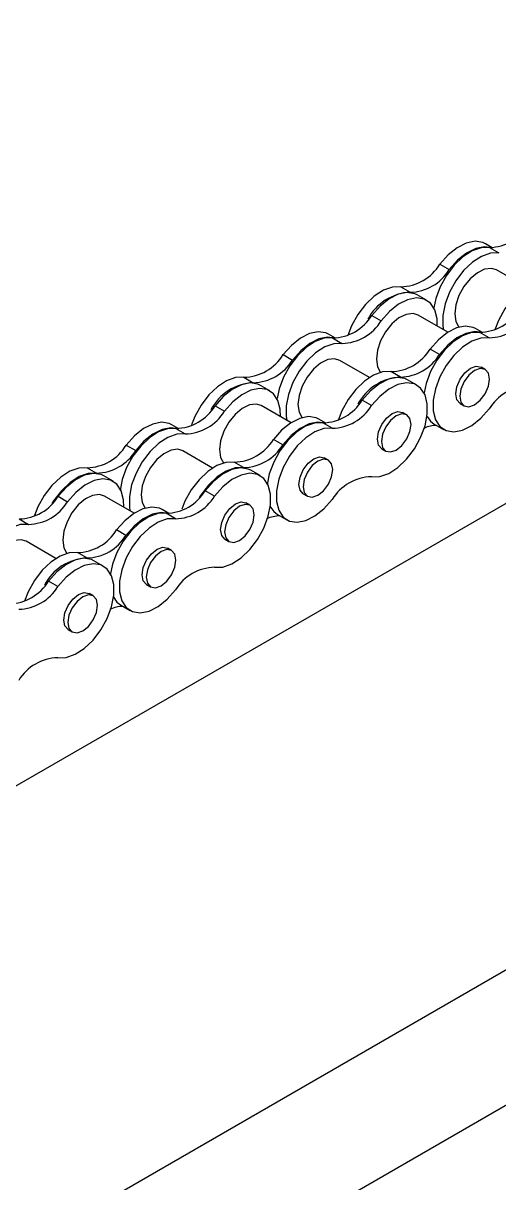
# Model space of a CAD drawing. Header units: metres. Extents: x 0 to 21025, y 0 to 14850.
# Drawn here: x 13555 to 13609.5, y 5690.9 to 5823.8 of the extents above; entities that cross this region are included whole.
import ezdxf

# ---------------------------------------------------------------- set-up
doc = ezdxf.new("R2010")
doc.units = ezdxf.units.M
doc.header["$LTSCALE"] = 25
doc.layers.add('SL4', color=4, linetype='Continuous')

msp = doc.modelspace()

# ---------------------------------------------------------------- linework, layer by layer
at = {"layer": 'SL4'}
for p, q in [((13171.252, 5515.305), (14108.151, 6056.165)), ((13217.55, 5488.578), (14154.449, 6029.438)), ((14161.184, 6017.772), (13224.285, 5476.912)), ((13608.728, 5798.028), (13607.929, 5798.489)), ((13608.396, 5798.056), (13609.471, 5797.435)), ((13602.724, 5796.146), (13603.799, 5795.526)), ((13612.613, 5793.522), (13609.206, 5795.489)), ((13598.234, 5793.554), (13599.308, 5792.934)), ((13601.205, 5792.002), (13600.131, 5792.623)), ((13594.926, 5790.279), (13596.001, 5789.659)), ((13603.632, 5788.338), (13600.225, 5790.305)), ((13607.612, 5788.303), (13606.813, 5788.765)), ((13590.768, 5787.659), (13589.968, 5788.121)), ((13590.436, 5787.687), (13591.51, 5787.067)), ((13608.355, 5787.711), (13607.28, 5788.331)), ((13602.683, 5785.801), (13601.608, 5786.422)), ((13584.763, 5785.778), (13585.838, 5785.157)), ((13594.652, 5783.154), (13591.245, 5785.12)), ((13598.193, 5783.209), (13597.118, 5783.83)), ((13607.905, 5784.068), (13607.44, 5784.337)), ((13580.273, 5783.186), (13581.348, 5782.565)), ((13583.245, 5781.634), (13582.17, 5782.254)), ((13600.09, 5782.278), (13599.015, 5782.898)), ((13576.965, 5779.911), (13578.04, 5779.291)), ((13585.672, 5777.969), (13582.265, 5779.936)), ((13594.885, 5779.935), (13593.81, 5780.555)), ((13605.041, 5780.182), (13605.507, 5779.914)), ((13589.652, 5777.935), (13588.852, 5778.397)), ((13598.925, 5778.884), (13598.459, 5779.153)), ((13572.807, 5777.291), (13572.008, 5777.752)), ((13572.475, 5777.319), (13573.55, 5776.698)), ((13590.395, 5777.343), (13589.32, 5777.963)), ((13602.076, 5777.828), (13603.15, 5777.208)), ((13566.803, 5775.409), (13567.878, 5774.789)), ((13584.722, 5775.433), (13583.647, 5776.053)), ((13576.692, 5772.785), (13573.285, 5774.752)), ((13596.061, 5774.998), (13596.527, 5774.729)), ((13562.313, 5772.817), (13563.387, 5772.197)), ((13580.232, 5772.841), (13579.157, 5773.461)), ((13589.945, 5773.7), (13589.479, 5773.969)), ((13565.284, 5771.265), (13564.21, 5771.886)), ((13582.129, 5771.909), (13581.054, 5772.53)), ((13576.924, 5769.566), (13575.849, 5770.187)), ((13559.005, 5769.543), (13560.08, 5768.922)), ((13567.711, 5767.601), (13564.304, 5769.568)), ((13580.965, 5768.516), (13580.499, 5768.784)), ((13587.081, 5769.814), (13587.547, 5769.545)), ((13571.691, 5767.567), (13570.892, 5768.028)), ((13572.434, 5766.974), (13571.359, 5767.595)), ((13584.115, 5767.46), (13585.19, 5766.84)), ((13554.515, 5766.951), (13555.589, 5766.33)), ((13566.762, 5765.065), (13565.687, 5765.685)), ((13558.731, 5762.417), (13555.324, 5764.384)), ((13571.984, 5763.331), (13571.519, 5763.6)), ((13578.101, 5764.63), (13578.566, 5764.361)), ((13562.272, 5762.473), (13561.197, 5763.093)), ((13564.169, 5761.541), (13563.094, 5762.162)), ((13558.964, 5759.198), (13557.889, 5759.818)), ((13563.004, 5758.147), (13562.538, 5758.416)), ((13569.12, 5759.446), (13569.586, 5759.177)), ((13566.155, 5757.092), (13567.229, 5756.471)), ((13560.14, 5754.262), (13560.606, 5753.993))]:
    msp.add_line(p, q, dxfattribs=at)
at = {"layer": 'SL4', "flags": 128}
for points in [[(13608.396, 5798.056), (13607.447, 5798.024), (13606.416, 5797.657), (13605.368, 5796.976), (13604.37, 5796.026), (13603.484, 5794.865), (13602.765, 5793.567), (13602.259, 5792.213), (13602.027, 5791.131)], [(13607.929, 5798.489), (13607.636, 5798.627), (13606.75, 5798.765), (13605.752, 5798.563), (13604.704, 5798.034), (13603.673, 5797.211), (13602.724, 5796.146)], [(13608.646, 5798.03), (13607.825, 5798.144), (13606.826, 5797.942), (13605.779, 5797.413), (13604.748, 5796.59), (13603.799, 5795.526)], [(13609.471, 5797.435), (13608.521, 5797.404), (13607.491, 5797.036), (13606.443, 5796.356), (13605.445, 5795.405), (13604.558, 5794.245), (13603.84, 5792.946), (13603.334, 5791.592), (13603.073, 5790.268), (13603.073, 5789.056), (13603.147, 5788.618)], [(13609.206, 5795.489), (13608.626, 5795.668), (13607.849, 5795.571), (13607.017, 5795.163), (13606.203, 5794.479), (13605.48, 5793.579), (13604.912, 5792.545), (13604.55, 5791.468), (13604.426, 5790.443)], [(13615.078, 5794.198), (13614.129, 5794.167), (13613.098, 5793.799), (13612.05, 5793.119), (13611.052, 5792.168), (13610.166, 5791.008), (13609.447, 5789.709), (13609.021, 5788.617)], [(13598.234, 5793.554), (13597.284, 5793.523), (13596.253, 5793.155), (13595.206, 5792.475), (13594.207, 5791.524), (13593.321, 5790.363), (13592.602, 5789.065), (13592.176, 5787.973)], [(13600.131, 5792.623), (13599.838, 5792.761), (13598.952, 5792.898), (13597.954, 5792.696), (13596.906, 5792.167), (13595.875, 5791.344), (13594.926, 5790.279)], [(13602.426, 5789.034), (13602.399, 5789.879), (13602.138, 5790.902), (13601.632, 5791.672), (13600.913, 5792.14), (13600.027, 5792.278), (13599.028, 5792.076), (13597.981, 5791.546), (13596.95, 5790.724), (13596.001, 5789.659)], [(13600.225, 5790.305), (13599.646, 5790.484), (13598.869, 5790.387), (13598.036, 5789.979), (13597.223, 5789.294), (13596.5, 5788.395), (13595.932, 5787.361), (13595.57, 5786.283), (13595.445, 5785.259)], [(13604.426, 5790.443), (13604.55, 5789.561), (13604.895, 5788.921)], [(13606.813, 5788.765), (13606.521, 5788.903), (13605.634, 5789.041), (13604.636, 5788.839), (13603.588, 5788.309), (13602.557, 5787.487), (13601.608, 5786.422)], [(13590.436, 5787.687), (13589.486, 5787.656), (13588.455, 5787.288), (13587.408, 5786.608), (13586.409, 5785.658), (13585.523, 5784.497), (13584.804, 5783.198), (13584.299, 5781.844), (13584.067, 5780.762)], [(13589.968, 5788.121), (13589.676, 5788.259), (13588.789, 5788.397), (13587.791, 5788.194), (13586.744, 5787.665), (13585.713, 5786.842), (13584.763, 5785.778)], [(13590.686, 5787.662), (13589.864, 5787.776), (13588.866, 5787.574), (13587.818, 5787.045), (13586.787, 5786.222), (13585.838, 5785.157)], [(13607.28, 5788.331), (13606.331, 5788.3), (13605.3, 5787.933), (13604.252, 5787.252), (13603.254, 5786.302), (13602.368, 5785.141), (13601.649, 5783.843), (13601.143, 5782.489), (13600.912, 5781.406)], [(13608.355, 5787.711), (13607.406, 5787.679), (13606.375, 5787.312), (13605.327, 5786.632), (13604.329, 5785.681), (13603.443, 5784.52), (13602.724, 5783.222), (13602.218, 5781.868), (13601.957, 5780.543), (13601.957, 5779.331), (13602.218, 5778.308), (13602.724, 5777.538), (13603.443, 5777.07), (13604.329, 5776.932), (13605.327, 5777.134), (13606.375, 5777.664), (13607.406, 5778.486), (13608.355, 5779.551)], [(13607.53, 5788.306), (13606.709, 5788.42), (13605.711, 5788.218), (13604.663, 5787.689), (13603.632, 5786.866), (13602.683, 5785.801)], [(13591.51, 5787.067), (13590.561, 5787.035), (13589.53, 5786.668), (13588.483, 5785.988), (13587.484, 5785.037), (13586.598, 5783.876), (13585.879, 5782.578), (13585.373, 5781.224), (13585.112, 5779.899), (13585.112, 5778.687), (13585.186, 5778.25)], [(13591.245, 5785.12), (13590.665, 5785.299), (13589.888, 5785.203), (13589.056, 5784.795), (13588.242, 5784.11), (13587.52, 5783.211), (13586.952, 5782.177), (13586.59, 5781.099), (13586.465, 5780.074)], [(13595.445, 5785.259), (13595.57, 5784.377), (13595.915, 5783.737)], [(13597.118, 5783.83), (13596.168, 5783.798), (13595.137, 5783.431), (13594.09, 5782.75), (13593.092, 5781.8), (13592.205, 5780.639), (13591.487, 5779.341), (13591.06, 5778.249)], [(13604.545, 5781.281), (13604.674, 5782.105), (13605.041, 5782.952), (13605.592, 5783.694), (13606.241, 5784.218), (13606.89, 5784.444), (13607.44, 5784.337)], [(13605.01, 5781.012), (13605.139, 5780.337), (13605.507, 5779.914), (13606.057, 5779.807), (13606.706, 5780.032), (13607.355, 5780.556), (13607.905, 5781.298), (13608.273, 5782.146), (13608.402, 5782.97), (13608.273, 5783.645), (13607.905, 5784.068), (13607.355, 5784.175), (13606.706, 5783.949), (13606.057, 5783.426), (13605.507, 5782.683), (13605.139, 5781.836), (13605.01, 5781.012)], [(13580.273, 5783.186), (13579.324, 5783.154), (13578.293, 5782.787), (13577.245, 5782.106), (13576.247, 5781.156), (13575.361, 5779.995), (13574.642, 5778.697), (13574.256, 5777.727)], [(13582.17, 5782.254), (13581.878, 5782.392), (13580.992, 5782.53), (13579.993, 5782.328), (13578.946, 5781.799), (13577.915, 5780.976), (13576.965, 5779.911)], [(13599.015, 5782.898), (13598.723, 5783.037), (13597.836, 5783.174), (13596.838, 5782.972), (13595.79, 5782.443), (13594.759, 5781.62), (13593.81, 5780.555)], [(13594.885, 5771.775), (13595.834, 5771.806), (13596.865, 5772.174), (13597.913, 5772.854), (13598.911, 5773.805), (13599.797, 5774.965), (13600.516, 5776.264), (13601.022, 5777.618), (13601.283, 5778.942), (13601.283, 5780.154), (13601.022, 5781.178), (13600.516, 5781.948), (13599.797, 5782.416), (13598.911, 5782.554), (13597.913, 5782.351), (13596.865, 5781.822), (13595.834, 5780.999), (13594.885, 5779.935)], [(13584.465, 5778.666), (13584.438, 5779.51), (13584.177, 5780.533), (13583.671, 5781.303), (13582.953, 5781.772), (13582.066, 5781.909), (13581.068, 5781.707), (13580.02, 5781.178), (13578.99, 5780.355), (13578.04, 5779.291)], [(13605.041, 5780.182), (13605.041, 5780.183), (13604.674, 5780.606), (13604.545, 5781.281)], [(13582.265, 5779.936), (13581.685, 5780.115), (13580.908, 5780.019), (13580.076, 5779.61), (13579.262, 5778.926), (13578.539, 5778.027), (13577.972, 5776.993), (13577.609, 5775.915), (13577.485, 5774.89)], [(13586.465, 5780.074), (13586.59, 5779.193), (13586.935, 5778.553)], [(13588.852, 5778.397), (13588.56, 5778.535), (13587.674, 5778.672), (13586.675, 5778.47), (13585.628, 5777.941), (13584.597, 5777.118), (13583.647, 5776.053)], [(13595.564, 5776.096), (13595.693, 5776.92), (13596.061, 5777.768), (13596.611, 5778.51), (13597.26, 5779.034), (13597.909, 5779.26), (13598.459, 5779.153)], [(13596.03, 5775.828), (13596.159, 5775.153), (13596.527, 5774.73), (13597.077, 5774.623), (13597.726, 5774.848), (13598.375, 5775.372), (13598.925, 5776.114), (13599.293, 5776.962), (13599.422, 5777.786), (13599.293, 5778.461), (13598.925, 5778.884), (13598.375, 5778.991), (13597.726, 5778.765), (13597.077, 5778.241), (13596.527, 5777.499), (13596.159, 5776.652), (13596.03, 5775.828)], [(13601.253, 5778.7), (13601.649, 5778.159), (13602.076, 5777.828)], [(13572.475, 5777.319), (13571.526, 5777.287), (13570.495, 5776.92), (13569.447, 5776.24), (13568.449, 5775.289), (13567.563, 5774.128), (13566.844, 5772.83), (13566.338, 5771.476), (13566.084, 5770.214)], [(13572.008, 5777.752), (13571.715, 5777.891), (13570.829, 5778.028), (13569.831, 5777.826), (13568.783, 5777.297), (13567.752, 5776.474), (13566.803, 5775.409)], [(13572.725, 5777.293), (13571.904, 5777.408), (13570.905, 5777.206), (13569.858, 5776.676), (13568.827, 5775.854), (13567.878, 5774.789)], [(13589.32, 5777.963), (13588.37, 5777.932), (13587.339, 5777.564), (13586.292, 5776.884), (13585.294, 5775.933), (13584.407, 5774.772), (13583.689, 5773.474), (13583.183, 5772.12), (13582.928, 5770.858)], [(13590.395, 5777.343), (13589.445, 5777.311), (13588.414, 5776.944), (13587.367, 5776.263), (13586.368, 5775.313), (13585.482, 5774.152), (13584.763, 5772.854), (13584.258, 5771.5), (13583.997, 5770.175), (13583.997, 5768.963), (13584.258, 5767.94), (13584.763, 5767.17), (13585.482, 5766.701), (13586.368, 5766.564), (13587.367, 5766.766), (13588.414, 5767.295), (13589.445, 5768.118), (13590.395, 5769.183)], [(13589.57, 5777.938), (13588.748, 5778.052), (13587.75, 5777.85), (13586.703, 5777.321), (13585.672, 5776.498), (13584.722, 5775.433)], [(13573.55, 5776.698), (13572.6, 5776.667), (13571.57, 5776.3), (13570.522, 5775.619), (13569.524, 5774.669), (13568.637, 5773.508), (13567.919, 5772.21), (13567.413, 5770.856), (13567.152, 5769.531), (13567.152, 5768.319), (13567.226, 5767.881)], [(13596.061, 5774.998), (13596.061, 5774.998), (13595.693, 5775.421), (13595.564, 5776.096)], [(13573.285, 5774.752), (13572.705, 5774.931), (13571.928, 5774.835), (13571.096, 5774.426), (13570.282, 5773.742), (13569.559, 5772.843), (13568.991, 5771.808), (13568.629, 5770.731), (13568.505, 5769.706)], [(13577.485, 5774.89), (13577.609, 5774.009), (13577.955, 5773.369)], [(13586.584, 5770.912), (13586.713, 5771.736), (13587.081, 5772.584), (13587.631, 5773.326), (13588.28, 5773.85), (13588.929, 5774.075), (13589.479, 5773.969)], [(13562.313, 5772.817), (13561.363, 5772.786), (13560.332, 5772.418), (13559.285, 5771.738), (13558.286, 5770.788), (13557.4, 5769.627), (13556.681, 5768.328), (13556.295, 5767.358)], [(13579.157, 5773.461), (13578.208, 5773.43), (13577.177, 5773.062), (13576.129, 5772.382), (13575.131, 5771.432), (13574.245, 5770.271), (13573.526, 5768.973), (13573.159, 5768.059)], [(13580.232, 5772.841), (13579.283, 5772.809), (13578.252, 5772.442), (13577.204, 5771.762), (13576.206, 5770.811), (13575.32, 5769.65), (13575.132, 5769.352)], [(13581.054, 5772.53), (13580.762, 5772.668), (13579.876, 5772.806), (13578.877, 5772.603), (13577.83, 5772.074), (13576.799, 5771.252), (13575.849, 5770.187)], [(13587.05, 5770.643), (13587.179, 5769.968), (13587.546, 5769.545), (13588.097, 5769.438), (13588.746, 5769.664), (13589.395, 5770.188), (13589.945, 5770.93), (13590.313, 5771.778), (13590.442, 5772.602), (13590.313, 5773.277), (13589.945, 5773.7), (13589.395, 5773.807), (13588.746, 5773.581), (13588.097, 5773.057), (13587.546, 5772.315), (13587.179, 5771.467), (13587.05, 5770.643)], [(13563.387, 5772.197), (13562.438, 5772.165), (13561.407, 5771.798), (13560.36, 5771.118), (13559.361, 5770.167), (13558.475, 5769.006), (13558.287, 5768.708)], [(13564.21, 5771.886), (13563.917, 5772.024), (13563.031, 5772.161), (13562.033, 5771.959), (13560.985, 5771.43), (13559.954, 5770.607), (13559.005, 5769.543)], [(13566.505, 5768.298), (13566.478, 5769.142), (13566.217, 5770.165), (13565.711, 5770.935), (13564.992, 5771.404), (13564.106, 5771.541), (13563.107, 5771.339), (13562.06, 5770.81), (13561.029, 5769.987), (13560.08, 5768.922)], [(13576.924, 5761.406), (13577.874, 5761.438), (13578.905, 5761.805), (13579.952, 5762.486), (13580.951, 5763.436), (13581.837, 5764.597), (13582.556, 5765.895), (13583.061, 5767.249), (13583.322, 5768.574), (13583.322, 5769.786), (13583.061, 5770.809), (13582.556, 5771.579), (13581.837, 5772.048), (13580.951, 5772.185), (13579.952, 5771.983), (13578.905, 5771.454), (13577.874, 5770.631), (13576.924, 5769.566)], [(13587.081, 5769.814), (13587.081, 5769.814), (13586.713, 5770.237), (13586.584, 5770.912)], [(13564.304, 5769.568), (13563.725, 5769.747), (13562.948, 5769.65), (13562.115, 5769.242), (13561.302, 5768.558), (13560.579, 5767.658), (13560.011, 5766.624), (13559.649, 5765.547), (13559.524, 5764.522)], [(13568.505, 5769.706), (13568.629, 5768.825), (13568.974, 5768.185)], [(13577.604, 5765.728), (13577.733, 5766.552), (13578.101, 5767.4), (13578.651, 5768.142), (13579.3, 5768.666), (13579.949, 5768.891), (13580.499, 5768.784)], [(13571.359, 5767.595), (13570.41, 5767.563), (13569.379, 5767.196), (13568.331, 5766.515), (13567.333, 5765.565), (13566.447, 5764.404), (13565.728, 5763.106), (13565.222, 5761.752), (13564.968, 5760.49)], [(13570.892, 5768.028), (13570.6, 5768.166), (13569.713, 5768.304), (13568.715, 5768.102), (13567.667, 5767.573), (13566.636, 5766.75), (13565.687, 5765.685)], [(13571.609, 5767.569), (13570.788, 5767.684), (13569.79, 5767.481), (13568.742, 5766.952), (13567.711, 5766.129), (13566.762, 5765.065)], [(13578.069, 5765.459), (13578.199, 5764.784), (13578.566, 5764.361), (13579.116, 5764.254), (13579.765, 5764.48), (13580.414, 5765.004), (13580.965, 5765.746), (13581.332, 5766.593), (13581.461, 5767.417), (13581.332, 5768.092), (13580.965, 5768.515), (13580.414, 5768.622), (13579.765, 5768.397), (13579.116, 5767.873), (13578.566, 5767.131), (13578.199, 5766.283), (13578.069, 5765.459)], [(13583.242, 5768.431), (13583.689, 5767.79), (13584.115, 5767.46)], [(13555.589, 5766.33), (13554.64, 5766.299), (13553.609, 5765.931), (13552.562, 5765.251), (13551.563, 5764.3), (13550.677, 5763.139), (13549.958, 5761.841), (13549.452, 5760.487), (13549.191, 5759.163), (13549.191, 5757.951), (13549.265, 5757.513)], [(13572.434, 5766.974), (13571.485, 5766.943), (13570.454, 5766.575), (13569.406, 5765.895), (13568.408, 5764.944), (13567.522, 5763.784), (13566.803, 5762.485), (13566.297, 5761.131), (13566.036, 5759.807), (13566.036, 5758.595), (13566.297, 5757.572), (13566.803, 5756.801), (13567.522, 5756.333), (13568.408, 5756.195), (13569.406, 5756.398), (13570.454, 5756.927), (13571.485, 5757.75), (13572.434, 5758.814)], [(13578.101, 5764.63), (13578.101, 5764.63), (13577.733, 5765.053), (13577.604, 5765.728)], [(13555.324, 5764.384), (13554.744, 5764.563), (13553.967, 5764.466), (13553.135, 5764.058), (13552.321, 5763.374), (13551.599, 5762.474), (13551.031, 5761.44), (13550.669, 5760.363), (13550.544, 5759.338)], [(13559.524, 5764.522), (13559.649, 5763.641), (13559.994, 5763)], [(13568.624, 5760.544), (13568.753, 5761.368), (13569.12, 5762.215), (13569.671, 5762.958), (13570.32, 5763.481), (13570.969, 5763.707), (13571.519, 5763.6)], [(13561.197, 5763.093), (13560.247, 5763.062), (13559.216, 5762.694), (13558.169, 5762.014), (13557.171, 5761.063), (13556.284, 5759.902), (13555.566, 5758.604), (13555.139, 5757.512)], [(13563.094, 5762.162), (13562.802, 5762.3), (13561.915, 5762.437), (13560.917, 5762.235), (13559.869, 5761.706), (13558.838, 5760.883), (13557.889, 5759.818)], [(13569.089, 5760.275), (13569.218, 5759.6), (13569.586, 5759.177), (13570.136, 5759.07), (13570.785, 5759.296), (13571.434, 5759.819), (13571.984, 5760.562), (13572.352, 5761.409), (13572.481, 5762.233), (13572.352, 5762.908), (13571.984, 5763.331), (13571.434, 5763.438), (13570.785, 5763.213), (13570.136, 5762.689), (13569.586, 5761.947), (13569.218, 5761.099), (13569.089, 5760.275)], [(13558.964, 5751.038), (13559.913, 5751.07), (13560.944, 5751.437), (13561.992, 5752.117), (13562.99, 5753.068), (13563.876, 5754.229), (13564.595, 5755.527), (13565.101, 5756.881), (13565.362, 5758.206), (13565.362, 5759.418), (13565.101, 5760.441), (13564.595, 5761.211), (13563.876, 5761.679), (13562.99, 5761.817), (13561.992, 5761.615), (13560.944, 5761.085), (13559.913, 5760.263), (13558.964, 5759.198)], [(13569.12, 5759.446), (13569.12, 5759.446), (13568.753, 5759.869), (13568.624, 5760.544)], [(13559.643, 5755.36), (13559.772, 5756.184), (13560.14, 5757.031), (13560.69, 5757.773), (13561.339, 5758.297), (13561.988, 5758.523), (13562.538, 5758.416)], [(13560.109, 5755.091), (13560.238, 5754.416), (13560.606, 5753.993), (13561.156, 5753.886), (13561.805, 5754.111), (13562.454, 5754.635), (13563.004, 5755.377), (13563.372, 5756.225), (13563.501, 5757.049), (13563.372, 5757.724), (13563.004, 5758.147), (13562.454, 5758.254), (13561.805, 5758.028), (13561.156, 5757.505), (13560.606, 5756.762), (13560.238, 5755.915), (13560.109, 5755.091)], [(13565.282, 5758.062), (13565.728, 5757.422), (13566.155, 5757.092)], [(13560.14, 5754.262), (13560.14, 5754.262), (13559.772, 5754.685), (13559.643, 5755.36)]]:
    msp.add_lwpolyline(points, dxfattribs=at)
at = {"layer": 'SL4'}
for centre, radius, start, end in [((13608.286, 5803.431), 5.376, 271.17027, 328.82435), ((13598.124, 5798.929), 5.376, 271.17027, 328.82435), ((13599.199, 5798.309), 5.376, 271.17027, 328.82435), ((13599.626, 5787.087), 5.855, 93.11014, 152.07323), ((13590.326, 5793.063), 5.376, 271.17027, 328.82435), ((13607.171, 5793.707), 5.376, 271.17027, 328.82435), ((13608.245, 5793.086), 5.376, 271.17027, 328.82435), ((13591.401, 5792.442), 5.376, 271.17027, 328.82435), ((13597.008, 5789.205), 5.376, 271.17027, 328.82435), ((13580.163, 5788.561), 5.376, 271.17027, 328.82435), ((13581.238, 5787.94), 5.376, 271.17027, 328.82435), ((13598.083, 5788.585), 5.376, 271.17027, 328.82435), ((13581.666, 5776.718), 5.855, 93.11014, 152.07323), ((13598.51, 5777.363), 5.855, 93.11014, 152.07323), ((13612.955, 5776.768), 5.376, 91.17027, 148.82435), ((13572.365, 5782.694), 5.376, 271.17027, 328.82435), ((13589.21, 5783.338), 5.376, 271.17027, 328.82435), ((13590.285, 5782.718), 5.376, 271.17027, 328.82435), ((13573.44, 5782.074), 5.376, 271.17027, 328.82435), ((13602.38, 5774.223), 3.446, 90.48433, 114.65108), ((13562.203, 5778.192), 5.376, 271.17027, 328.82435), ((13579.047, 5778.837), 5.376, 271.17027, 328.82435), ((13580.122, 5778.216), 5.376, 271.17027, 328.82435), ((13563.278, 5777.572), 5.376, 271.17027, 328.82435), ((13594.995, 5766.4), 5.376, 91.17027, 148.82435), ((13571.25, 5772.97), 5.376, 271.17027, 328.82435), ((13554.405, 5772.326), 5.376, 271.17027, 328.82435), ((13555.48, 5771.705), 5.376, 271.17027, 328.82435), ((13572.324, 5772.349), 5.376, 271.17027, 328.82435), ((13584.424, 5763.813), 3.488, 90.56121, 116.02926), ((13561.087, 5768.468), 5.376, 271.17027, 328.82435), ((13562.162, 5767.848), 5.376, 271.17027, 328.82435), ((13562.589, 5756.626), 5.855, 93.11014, 152.07323), ((13577.034, 5756.031), 5.376, 91.17027, 148.82435), ((13553.289, 5762.602), 5.376, 271.17027, 328.82435), ((13554.364, 5761.981), 5.376, 271.17027, 328.82435), ((13566.464, 5753.445), 3.488, 90.56121, 116.02926), ((13559.074, 5745.663), 5.376, 91.17027, 148.82435)]:
    msp.add_arc(centre, radius, start, end, dxfattribs=at)

doc.saveas('drawing.dxf')
